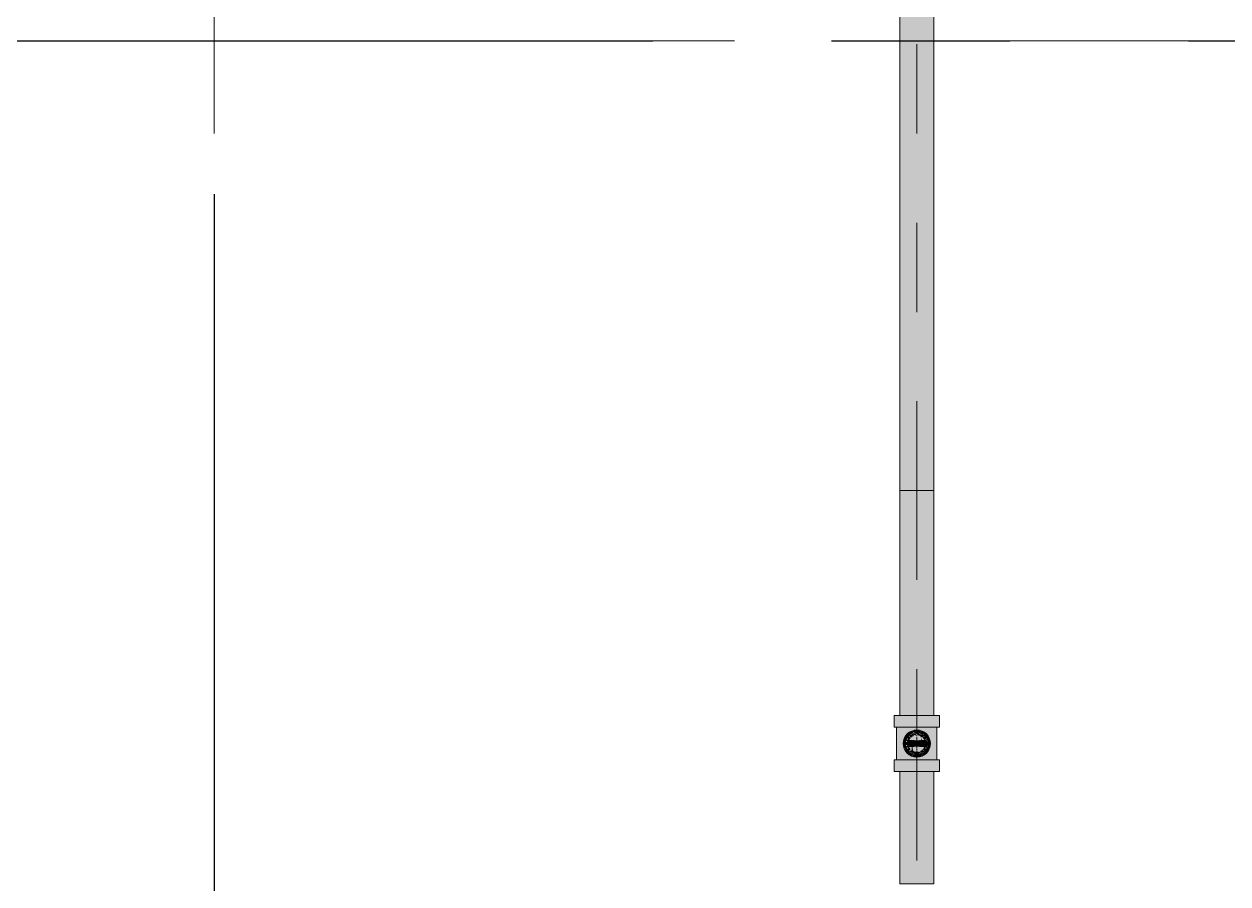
# Model space of a CAD drawing. Header units: millimetres. Extents: x -4000 to 187956, y -58990 to 162485.
# Drawn here: x 12662 to 14803, y 99951 to 101480 of the extents above; entities that cross this region are included whole.
import ezdxf

# ---------------------------------------------------------------- set-up
doc = ezdxf.new("R2010")
doc.units = ezdxf.units.MM
for name, pattern in [('Dash 1_16_', [317.5, 158.75, -158.75]), ('Grid Line', [2222.5, 1270, -317.5, 317.5, -317.5]), ('Grid Line 12_5mm', [2150, 1250, -300, 300, -300])]:
    doc.linetypes.add(name, pattern=pattern)
for name, color, linetype, lineweight in [('F-SPRN', 3, 'Continuous', 9), ('P-PIPE', 3, 'Continuous', 9), ('P-PIPE-CNTR', 3, 'Continuous', 9), ('S-GRID', 1, 'Continuous', 30)]:
    doc.layers.add(name, color=color, linetype=linetype, lineweight=lineweight)

# ---------------------------------------------------------------- blocks, each defined once
blk = doc.blocks.new('CMF2_NHAXUONG_A_rvt-1-FFS - TANG 1')
at = {"layer": 'S-GRID', "linetype": 'Grid Line 12_5mm', "lineweight": 9}
for p, q in [((13000, 161185.2), (13000, -16487.4)), ((13000, 161185.2), (13000, -16487.4)), ((-824.3, 101450), (183641.1, 101450))]:
    blk.add_line(p, q, dxfattribs=at)
blk = doc.blocks.new('Sprinkler_Up - DN20-V55-FFS - TANG 1')
at = {"layer": 'F-SPRN', "transparency": 33554534}
for points in [[(0, 21.2), (-6.9, 21.2), (-18, 13.1), (-22.2, 0), (-3.9, 0.7), (-1.7, 2.9), (-1.2, 3.5), (-0.6, 4), (0.6, 4), (1.2, 3.5), (1.7, 2.9), (4.6, 0), (22.2, 0), (18, 13.1), (6.9, 21.2)], [(0, 16.7), (-4.3, 16.1), (-11.8, 11.8), (-16.1, 4.3), (-16.1, -4.3), (-11.8, -11.8), (-8.3, -14.4), (0, -16.7), (4.3, -16.1), (11.8, -11.8), (16.1, -4.3), (16.1, 4.3), (11.8, 11.8), (8.3, 14.4)], [(0, 15.6), (-7.8, 13.5), (-11, 11), (-15.1, 4), (-15.1, -4), (-11, -11), (-7.8, -13.5), (0, -15.6), (7.8, -13.5), (13.5, -7.8), (15.1, -4), (15.1, 4), (13.5, 7.8), (7.8, 13.5)], [(-10.9, 5.4), (-14.5, 5.4), (-14.5, -5.5), (-10.9, -5.5)], [(-7.7, 5.4), (-10.9, 5.4), (-10.9, -5.5), (-7.7, -5.5)], [(-7.7, 5.4), (-7.7, -5.5), (0, -5.5), (0, 5.4)], [(2.9, 4.9), (-2.9, 4.9), (-5.7, 0), (5.7, 0)], [(0, 4.6), (-4.6, 0), (4.6, 0)], [(0, 2.6), (-1.3, 0), (1.8, 0)], [(7.7, 5.4), (0, 5.4), (0, -5.5), (7.7, -5.5)], [(7.7, 5.4), (7.7, -5.5), (10.9, -5.5), (10.9, 5.4)], [(10.9, 5.4), (10.9, -5.5), (14.5, -5.5), (14.5, 5.4)], [(13.5, 0), (3.9, -0.7), (1.7, -2.9), (1.2, -3.5), (0.6, -4), (-0.6, -4), (-1.2, -3.5), (-1.7, -2.9), (-4.6, 0), (-22.2, 0), (-18, -13.1), (-6.9, -21.2), (6.9, -21.2), (18, -13), (22.2, 0), (18, 0)], [(-5.7, 0), (-2.9, -4.9), (2.9, -4.9), (5.7, 0), (0, 0)], [(0, 0), (-4.6, 0), (0, -4.6), (4.6, 0)], [(1.3, 0), (-1.8, 0), (0, -2.6)]]:
    blk.add_hatch(color=1, dxfattribs=at).paths.add_polyline_path(points)
at = {"layer": 'F-SPRN', "color": 1}
for p, q in [((-11.5, 5.4), (-14.5, 5.4)), ((-14.5, 5.4), (-10.9, 5.4)), ((-14.5, 5.4), (-14.5, -5.5)), ((-11.5, 5.4), (-11.5, 4)), ((-11.5, 3), (-11.5, 0.2)), ((-10.9, 0.2), (-10.9, 3.6)), ((-10.8, 5.4), (-7.7, 5.4)), ((-8.1, 5.4), (-10.8, 5.4)), ((-8.1, 5.4), (-8.1, 2.8)), ((-8.1, 2.5), (-8.1, 0.4)), ((-7.7, 5.4), (-7.7, 2.7)), ((-7.7, 5.4), (-7.7, 2.7)), ((-7.7, 2.3), (-7.7, 0.5)), ((-7.7, 2.3), (-7.7, 0.5)), ((-6.9, 5.4), (-4.7, 5.4)), ((-5.8, 3.8), (-5.8, 2.2)), ((-2.1, 0), (-2.1, 0)), ((0, 2.1), (-0.1, 2.1)), ((2.1, 0), (2.1, 0.1)), ((4.7, 5.4), (6.9, 5.4)), ((5.8, 3.8), (5.8, 2.3)), ((7.7, 5.4), (10.8, 5.4)), ((7.7, 4), (7.7, 2.7)), ((7.7, 4), (7.7, 2.7)), ((10.8, 5.4), (8.1, 5.4)), ((8.1, 5.4), (8.1, 4.2)), ((10.9, 2.6), (10.9, 1.3)), ((11.5, 5.4), (14.5, 5.4)), ((14.5, 5.4), (11.5, 5.4)), ((14.5, 3.7), (14.5, 1.3)), ((14.5, 0), (14.5, -3.3)), ((-10.9, -5.5), (-14.5, -5.5)), ((-14.5, -5.5), (-11.5, -5.5)), ((-11.5, -0.2), (-11.5, -3)), ((-11.5, -4), (-11.5, -5.5)), ((-10.9, -3.6), (-10.9, -0.2)), ((-10.8, -5.5), (-8.1, -5.5)), ((-7.8, -5.5), (-10.8, -5.5)), ((-8.1, -0.4), (-8.1, -2.5)), ((-8.1, -2.8), (-8.1, -5.5)), ((-7.7, -0.5), (-7.7, -2.3)), ((-7.7, -0.5), (-7.7, -2.3)), ((-7.7, -2.7), (-7.7, -5.2)), ((-7.7, -2.7), (-7.7, -5.2)), ((-4.8, -5.5), (-6.5, -5.5)), ((-2.1, 0), (-2.1, -0.1)), ((0, -2.1), (0.1, -2.1)), ((0.5, -2), (0.6, -2)), ((0.6, -2), (0.6, -2)), ((2.1, 0), (2.1, 0)), ((6.8, -5.5), (4.8, -5.5)), ((5.8, -2.2), (5.8, -3.8)), ((7.7, -0.5), (7.7, -2.1)), ((7.7, -0.5), (7.7, -2.1)), ((7.7, -2.7), (7.7, -4.8)), ((7.7, -2.7), (7.7, -4.8)), ((8.1, -0.7), (8.1, -2.5)), ((8.1, -2.8), (8.1, -5.5)), ((8.1, -5.5), (10.8, -5.5)), ((10.8, -5.5), (8.1, -5.5)), ((10.9, -1.9), (10.9, -3.6)), ((14.5, -5.5), (11.3, -5.5)), ((11.5, -4), (11.5, -5.5)), ((11.5, -5.5), (14.5, -5.5)), ((14.5, -3.7), (14.5, -5.5))]:
    blk.add_line(p, q, dxfattribs=at)
at = {"layer": 'F-SPRN', "color": 1, "flags": 128}
for points in [[(-0.1, 2.1), (-0.1, 2.1), (-0.2, 2.1), (-0.3, 2.1), (-0.4, 2), (-0.5, 2), (-0.6, 2), (-0.6, 2), (-0.7, 2), (-0.8, 1.9), (-0.9, 1.9), (-0.9, 1.9), (-1, 1.8), (-1.1, 1.8), (-1.2, 1.7), (-1.2, 1.7), (-1.3, 1.6), (-1.4, 1.6), (-1.4, 1.5), (-1.5, 1.5), (-1.5, 1.4), (-1.6, 1.3), (-1.6, 1.3), (-1.7, 1.2), (-1.7, 1.1), (-1.8, 1.1), (-1.8, 1), (-1.9, 0.9), (-1.9, 0.8), (-1.9, 0.8), (-2, 0.7), (-2, 0.6), (-2, 0.5), (-2, 0.5), (-2, 0.4), (-2.1, 0.3), (-2.1, 0.2), (-2.1, 0.1), (-2.1, 0)], [(2.1, 0.3), (2, 0.4), (2, 0.5), (2, 0.6), (2, 0.7), (1.9, 0.7), (1.9, 0.8), (1.9, 0.9), (1.8, 1), (1.8, 1), (1.8, 1.1), (1.7, 1.2), (1.7, 1.2), (1.6, 1.3), (1.6, 1.4), (1.5, 1.4), (1.4, 1.5), (1.4, 1.5), (1.3, 1.6), (1.3, 1.7), (1.2, 1.7), (1.1, 1.7), (1.1, 1.8), (1, 1.8), (0.9, 1.9), (0.8, 1.9), (0.8, 1.9), (0.7, 2), (0.6, 2), (0.5, 2), (0.4, 2), (0.4, 2), (0.3, 2.1), (0.2, 2.1), (0.1, 2.1), (0, 2.1)], [(2.1, 0.1), (2.1, 0.2), (2.1, 0.2), (2.1, 0.3)], [(-2.1, -0.1), (-2.1, -0.2), (-2.1, -0.2), (-2.1, -0.3), (-2, -0.4), (-2, -0.5), (-2, -0.6), (-2, -0.7), (-1.9, -0.7), (-1.9, -0.8), (-1.9, -0.9), (-1.8, -1), (-1.8, -1), (-1.8, -1.1), (-1.7, -1.2), (-1.7, -1.2), (-1.6, -1.3), (-1.6, -1.4), (-1.5, -1.4), (-1.4, -1.5), (-1.4, -1.5), (-1.3, -1.6), (-1.3, -1.7), (-1.2, -1.7), (-1.1, -1.7), (-1.1, -1.8), (-1, -1.8), (-0.9, -1.9), (-0.8, -1.9), (-0.8, -1.9), (-0.7, -2), (-0.6, -2), (-0.5, -2), (-0.4, -2), (-0.4, -2), (-0.3, -2.1), (-0.2, -2.1), (-0.1, -2.1), (0, -2.1)], [(0.1, -2.1), (0.1, -2.1), (0.2, -2.1), (0.3, -2.1), (0.4, -2), (0.5, -2)], [(0.6, -2), (0.7, -2), (0.8, -1.9), (0.9, -1.9), (0.9, -1.9), (1, -1.8), (1.1, -1.8), (1.2, -1.7), (1.2, -1.7), (1.3, -1.6), (1.4, -1.6), (1.4, -1.5), (1.5, -1.5), (1.5, -1.4), (1.6, -1.3), (1.6, -1.3), (1.7, -1.2), (1.7, -1.1), (1.8, -1.1), (1.8, -1), (1.9, -0.9), (1.9, -0.8), (1.9, -0.8), (2, -0.7), (2, -0.6), (2, -0.5), (2, -0.5), (2, -0.4), (2.1, -0.3), (2.1, -0.2), (2.1, -0.1), (2.1, 0)]]:
    blk.add_lwpolyline(points, dxfattribs=at)
at = {"layer": 'F-SPRN', "color": 1}
for radius, start, end in [(22.2, 360, 180), (21.9, 99.348, 107.901), (21.9, 90.145, 98.8503), (21.9, 72.5583, 89.4624), (21.9, 165.6773, 179.2615), (21.9, 144.7698, 164.8151), (21.9, 126.6942, 143.2701), (16.7, 167.6802, 180), (16.7, 167.6802, 180), (16.7, 155.3879, 165), (16.7, 155.3879, 165), (15.6, 166.3382, 180), (15.6, 166.3382, 180), (15.6, 150.4354, 165), (15.6, 159.6139, 165), (16.7, 136.7213, 150), (16.7, 136.7213, 150), (15.6, 150.4354, 156.3845), (15.6, 138.4214, 150), (15.6, 138.4214, 150), (21.9, 108.2621, 125.7507), (16.7, 121.4181, 130.5751), (16.7, 121.4181, 130.5751), (15.6, 120, 133.2078), (15.6, 120, 133.2078), (16.7, 106.5995, 120), (16.7, 106.5995, 120), (15.6, 114.4363, 119.9813), (15.6, 114.4363, 119.9813), (4.63, 17.9592, 180), (4.63, 17.9592, 180), (16.7, 96.4143, 105), (16.7, 96.4143, 105), (3.81, 16.1605, 180), (15.6, 95.5762, 100.6843), (15.6, 95.5762, 100.6843), (2.56, 11.1677, 180), (2.56, 11.1677, 180), (2.04, 10.4703, 180), (16.7, 83.0684, 90), (16.7, 83.0684, 90), (15.6, 75, 87.64), (15.6, 75, 87.64), (15.6, 60.0187, 74.5481), (15.6, 60.0187, 74.5481), (16.7, 60, 75), (16.7, 60, 75), (21.9, 54.2493, 71.7379), (15.6, 53.795, 60), (15.6, 53.795, 60), (16.7, 49.4249, 58.5819), (16.7, 49.4249, 58.5819), (15.6, 32.5472, 41.5786), (15.6, 32.5472, 41.5786), (16.7, 30.069, 43.2787), (16.7, 30.069, 43.2787), (21.9, 36.7299, 53.3058), (15.6, 17.3339, 29.5646), (15.6, 17.3339, 29.5646), (16.7, 15.0307, 24.6121), (16.7, 15.0307, 24.6121), (15.6, 1.9082, 13.6618), (15.6, 1.9082, 13.6618), (16.7, 360, 12.3198), (16.7, 0, 12.3198), (21.9, 33.3752, 36), (21.9, 15.1849, 33.3752), (21.9, 0.7385, 14.3227), (22.2, 180, 360), (21.9, 180.7385, 194.3227), (21.9, 195.1849, 215.2302), (21.9, 216.7299, 233.3058), (16.7, 180, 192.3198), (16.7, 180, 192.3198), (16.7, 195, 204.6121), (16.7, 195, 204.6121), (15.6, 180, 193.6618), (15.6, 180, 193.6618), (15.6, 195, 200.3861), (15.6, 195, 209.5646), (16.7, 210, 223.2787), (16.7, 210, 223.2787), (15.6, 203.6155, 209.5646), (15.6, 210, 221.5786), (15.6, 210, 221.5786), (21.9, 234.2493, 251.7379), (16.7, 229.4249, 238.5819), (16.7, 229.4249, 238.5819), (15.6, 226.7922, 240), (15.6, 226.7922, 240), (16.7, 240, 255), (16.7, 240, 255), (15.6, 240.0187, 245.5637), (15.6, 240.0187, 245.5637), (21.9, 252.5583, 269.4624), (15.6, 247.5614, 254.5481), (15.6, 247.5614, 254.5481), (4.63, 197.9592, 270), (4.63, 197.9592, 270), (15.6, 255.573, 260.5892), (15.6, 255.573, 260.5892), (3.81, 196.1605, 223.8358), (2.56, 194.5599, 270), (2.56, 194.5599, 270), (3.81, 237.0577, 270), (2.04, 190.4703, 270), (16.7, 263.0684, 270), (16.7, 263.0684, 270), (2.04, 289.0192, 0), (2.56, 289.0192, 348.8278), (2.56, 289.0192, 348.8278), (4.63, 289.0192, 318.2703), (4.63, 289.0192, 318.2703), (15.6, 275.5762, 280.6843), (15.6, 275.5762, 280.6843), (16.7, 276.4143, 285), (16.7, 276.4143, 285), (21.9, 279.348, 287.901), (4.63, 335.7832, 0), (4.63, 335.7832, 360), (16.7, 286.5995, 300), (16.7, 286.5995, 300), (15.6, 294.4363, 299.9813), (15.6, 294.4363, 299.9813), (21.9, 288.2621, 305.7507), (15.6, 300.5262, 313.2078), (15.6, 300.5262, 313.2078), (16.7, 301.4181, 310.5751), (16.7, 301.4181, 310.5751), (15.6, 318.4214, 330), (15.6, 318.4214, 330), (16.7, 316.7213, 329.931), (16.7, 316.7213, 329.931), (21.9, 306.6942, 323.2701), (15.6, 330.9409, 345), (15.6, 330.9409, 336.3845), (15.6, 339.6139, 345), (15.6, 346.4265, 360), (15.6, 346.4265, 360), (16.7, 335.3879, 344.9693), (16.7, 335.3879, 344.9693), (16.7, 347.6802, 360), (16.7, 347.6802, 360), (21.9, 324, 326.6248), (21.9, 326.6248, 344.8151), (21.9, 345.6773, 359.2615), (21.9, 270.145, 278.8503)]:
    blk.add_arc((0, 0), radius, start, end, dxfattribs=at)
blk = doc.blocks.new('Steel_Transition_Threaded_HoaPhat - Standard-V57-FFS - TANG 1')
at = {"layer": 'P-PIPE', "lineweight": 13, "transparency": 33554534}
h = blk.add_hatch(color=1, dxfattribs=at)
h.paths.add_polyline_path([(14250, 100177.7), (14255.8, 100178.5), (14261.7, 100181.1), (14265.9, 100184.3), (14269.5, 100189), (14271.7, 100194.4), (14272.5, 100200.2), (14271.7, 100206.1), (14269.5, 100211.5), (14265.9, 100216.1), (14261.3, 100219.7), (14255.8, 100222), (14250, 100222.7), (14244.2, 100222), (14238.8, 100219.7), (14232, 100213.4), (14230.5, 100211.5), (14228.3, 100206.1), (14227.5, 100200.2), (14228.3, 100194.4), (14232, 100187.1), (14234.1, 100184.3), (14238.8, 100180.7), (14244.2, 100178.5)])
h.paths.add_polyline_path([(14250, 100180.1), (14244, 100181.1), (14240, 100182.8), (14235.8, 100186), (14232, 100191.7), (14230.6, 100195), (14229.9, 100200.2), (14232, 100208.8), (14232.6, 100210.3), (14235.8, 100214.4), (14240, 100217.6), (14244.8, 100219.6), (14250, 100220.3), (14255.2, 100219.6), (14260.1, 100217.6), (14264.2, 100214.4), (14267.4, 100210.3), (14269.4, 100205.4), (14270.1, 100200.2), (14269.4, 100195), (14267.4, 100190.2), (14264.2, 100186), (14256, 100181.1), (14255.2, 100180.8)])
for points in [[(14250, 100180.1), (14250, 100183.8), (14241.8, 100186), (14235.8, 100192), (14233.6, 100200.2), (14235.8, 100208.4), (14241.8, 100214.4), (14250, 100216.6), (14250, 100220.3), (14244.8, 100219.6), (14240, 100217.6), (14235.8, 100214.4), (14232, 100208.8), (14230.6, 100205.4), (14229.9, 100200.2), (14232, 100191.7), (14232.6, 100190.2), (14235.8, 100186), (14244, 100181.1), (14244.8, 100180.8)], [(14250, 100181.7), (14254.8, 100182.4), (14259.3, 100184.2), (14263.1, 100187.1), (14266, 100191), (14267.9, 100195.4), (14268.5, 100200.2), (14267.9, 100205), (14266, 100209.5), (14263.1, 100213.3), (14259.3, 100216.3), (14254.8, 100218.1), (14250, 100218.7), (14245.2, 100218.1), (14240.8, 100216.3), (14236.9, 100213.3), (14234, 100209.5), (14232, 100203.8), (14232, 100196.6), (14232.1, 100195.4), (14234, 100191), (14236.9, 100187.1), (14240.8, 100184.2), (14245.2, 100182.4)], [(14250, 100180.1), (14256, 100181.1), (14260.1, 100182.8), (14264.2, 100186), (14267.4, 100190.2), (14269.4, 100195), (14270.1, 100200.2), (14269.4, 100205.4), (14267.4, 100210.3), (14264.2, 100214.4), (14260.1, 100217.6), (14255.2, 100219.6), (14250, 100220.3), (14250, 100216.6), (14258.2, 100214.4), (14264.2, 100208.4), (14266.4, 100200.2), (14264.2, 100192), (14258.2, 100186), (14250, 100183.8), (14250, 100181.1)]]:
    blk.add_hatch(color=1, dxfattribs=at).paths.add_polyline_path(points)
at = {"layer": 'P-PIPE', "color": 20, "lineweight": 13}
for radius, start, end in [(22.5, 90, 270), (22.5, 120, 238.3985), (20.1, 128.8856, 148.1553), (18.5, 123.4976, 133.2041), (18.5, 123.4976, 133.2041), (20.1, 109.6859, 125.0043), (22.5, 90, 120), (18.5, 106.819, 120), (18.5, 106.819, 120), (16.4, 113.4045, 120), (16.4, 107.4657, 111.9681), (20.1, 100.9975, 105), (18.5, 91.4353, 103.2046), (18.5, 91.4353, 103.2046), (16.4, 96.2132, 103.9063), (20.1, 90.5246, 98.5089), (22.5, 30, 90), (22.5, 270, 90), (18.5, 78.0986, 90), (18.5, 78.0986, 90), (20.1, 75.0607, 87.9279), (16.4, 70.3629, 75), (18.5, 60, 75), (18.5, 60, 75), (20.1, 54.9957, 75), (16.4, 60, 66.5955), (18.5, 46.7959, 56.5024), (18.5, 46.7959, 56.5024), (20.1, 31.8447, 51.1144), (20.1, 166.0499, 193.9501), (20.1, 154.6137, 162.7449), (20.1, 197.2551, 205.3863), (18.5, 172.0754, 187.9246), (18.5, 172.0754, 187.9246), (20.1, 150, 154.5924), (18.5, 157.6232, 165), (18.5, 157.6232, 165), (18.5, 195, 202.3768), (18.5, 195, 202.3768), (16.4, 173.5463, 180), (16.4, 180.4971, 188.0319), (18.5, 136.4297, 150), (18.5, 136.4297, 150), (16.4, 158.0319, 162.8691), (16.4, 50.4733, 56.6389), (16.4, 30, 36.4537), (18.5, 30, 43.5703), (18.5, 30, 43.5703), (16.4, 338.0319, 343.506), (22.5, 315, 30), (16.4, 4.8393, 11.4533), (16.4, 348.5467, 358.9063), (18.5, 15, 22.3768), (18.5, 15, 22.3768), (18.5, 337.6232, 345), (18.5, 337.6232, 345), (20.1, 17.2551, 30), (20.1, 330, 342.7449), (18.5, 346.5939, 13.4061), (18.5, 346.5939, 13.4061), (20.1, 346.0499, 13.9501), (20.1, 205.4076, 210), (20.1, 211.8447, 231.1144), (18.5, 210, 223.5703), (18.5, 210, 223.5703), (16.4, 210.6635, 218.0319), (18.5, 226.7959, 236.5024), (18.5, 226.7959, 236.5024), (22.5, 238.3985, 240), (20.1, 234.9957, 250.3141), (22.5, 240, 270), (16.4, 230.4733, 236.6389), (18.5, 240, 255), (18.5, 240, 255), (16.4, 246.9681, 252.9388), (20.1, 252.6745, 255), (20.1, 255.0607, 267.9279), (18.5, 258.0986, 270), (18.5, 258.0986, 270), (16.4, 264.1652, 270), (22.5, 270, 300), (20.1, 270.5246, 278.5089), (18.5, 271.4353, 283.2046), (18.5, 271.4353, 283.2046), (16.4, 276.2132, 284.6042), (20.1, 280.9975, 287.3255), (16.4, 287.4657, 291.9681), (18.5, 286.819, 300), (18.5, 286.819, 300), (20.1, 289.6859, 305.0043), (16.4, 295.1607, 300), (16.4, 301.0738, 308.0319), (18.5, 303.4976, 313.2041), (18.5, 303.4976, 313.2041), (22.5, 300, 301.6015), (22.5, 301.6015, 315), (20.1, 308.8856, 328.1553), (16.4, 323.5463, 330), (18.5, 316.4297, 330), (18.5, 316.4297, 330)]:
    blk.add_arc((14250, 100200.2), radius, start, end, dxfattribs=at)

msp = doc.modelspace()

# ---------------------------------------------------------------- block references
at = {"lineweight": 5}
msp.add_blockref('CMF2_NHAXUONG_A_rvt-1-FFS - TANG 1', (0, 0), dxfattribs=at)

# ---------------------------------------------------------------- next in the draw order: hatches: boundary and pattern name
at = {"layer": 'P-PIPE', "transparency": 33554534}
for points in [[(14242.2, 100650.3), (14250, 100650.3), (14250, 102650.6), (14219.8, 102650.6), (14220.9, 100650.3), (14234.9, 100650.3)], [(14257.8, 100650.3), (14280.2, 100650.3), (14279.1, 102650.6), (14250, 102650.6), (14250, 100650.3)], [(14223.9, 100249.9), (14250, 100249.9), (14250, 100650.3), (14219.8, 100650.3), (14220.9, 100249.9)], [(14250, 100249.9), (14280.2, 100249.9), (14279.1, 100650.3), (14250, 100650.3), (14250, 100254.1)], [(14232, 100229.2), (14250, 100229.2), (14250, 100249.9), (14209.8, 100249.9), (14209.8, 100229.2), (14229.9, 100229.2)], [(14290.2, 100229.2), (14290.2, 100249.9), (14250, 100249.9), (14250, 100229.2), (14288.9, 100229.2)], [(14218.9, 100171.4), (14250, 100171.4), (14250, 100179.1), (14241.4, 100181.1), (14236.3, 100184.1), (14231.7, 100189.6), (14229.2, 100196.5), (14229.2, 100204), (14232, 100211.2), (14236.4, 100216.4), (14242.6, 100220.1), (14250, 100221.4), (14250, 100229.2), (14214.1, 100229.2), (14214.1, 100171.4), (14215.3, 100171.4)], [(14250, 100176.1), (14256.2, 100176.9), (14264.4, 100181.1), (14267.1, 100183.2), (14270.9, 100188.2), (14273.3, 100194), (14274.1, 100200.2), (14273.3, 100206.5), (14270.9, 100212.3), (14267.1, 100217.3), (14262.1, 100221.1), (14256.2, 100223.5), (14250, 100224.3), (14243.8, 100223.5), (14237.9, 100221.1), (14232, 100216), (14229.1, 100212.3), (14226.7, 100206.5), (14225.9, 100200.2), (14226.7, 100194), (14229.1, 100188.2), (14235.6, 100181.1), (14237.9, 100179.3), (14243.8, 100176.9)], [(14241.7, 100185.8), (14242.8, 100187.7), (14241.7, 100191.9), (14242.8, 100196.1), (14245.8, 100199.1), (14257.2, 100204.4), (14258.4, 100208.6), (14257.2, 100212.8), (14255.9, 100214.5), (14250, 100216.9), (14241.7, 100214.7), (14235.5, 100208.6), (14233.3, 100200.2), (14235.5, 100191.9), (14238.2, 100188.4)], [(14250, 100183.5), (14258.4, 100185.8), (14261.8, 100188.4), (14266.1, 100195.9), (14266.1, 100204.6), (14261.8, 100212), (14258.4, 100214.7), (14250, 100216.9), (14245.7, 100216.4), (14238.2, 100212), (14233.9, 100204.6), (14233.9, 100195.9), (14238.2, 100188.4), (14241.7, 100185.8)], [(14281.1, 100171.4), (14285.9, 100171.4), (14285.9, 100229.2), (14250, 100229.2), (14250, 100221.4), (14257.4, 100220.1), (14263.7, 100216.4), (14268.3, 100210.9), (14270.8, 100204), (14270.8, 100196.5), (14268.3, 100189.6), (14263.7, 100184.1), (14257.4, 100180.4), (14250, 100179.1), (14250, 100171.4), (14275.4, 100171.4)], [(14211.1, 100150.8), (14250, 100150.8), (14250, 100171.4), (14209.8, 100171.4), (14209.8, 100150.8)], [(14290.2, 100150.8), (14290.2, 100171.4), (14250, 100171.4), (14250, 100150.8), (14288.9, 100150.8)], [(14220.9, 99950.5), (14250, 99950.5), (14250, 100150.8), (14219.8, 100150.8), (14219.8, 99950.5)], [(14250, 99950.5), (14280.2, 99950.5), (14279.1, 100150.8), (14250, 100150.8), (14250, 100035.1)]]:
    msp.add_hatch(color=1, dxfattribs=at).paths.add_polyline_path(points)

# ---------------------------------------------------------------- next in the draw order: linework, layer by layer
at = {"layer": 'P-PIPE', "color": 20, "lineweight": 13}
for p, q in [((14219.8, 102650.6), (14219.8, 100650.3)), ((14280.2, 100650.3), (14280.2, 102650.6)), ((14219.8, 100650.3), (14280.2, 100650.3)), ((14219.8, 100650.3), (14219.8, 100249.9)), ((14280.2, 100650.3), (14219.8, 100650.3)), ((14280.2, 100249.9), (14280.2, 100650.3)), ((14209.8, 100249.9), (14209.8, 100229.2)), ((14215.2, 100249.9), (14209.8, 100249.9)), ((14250, 100249.9), (14209.8, 100249.9)), ((14219.6, 100249.9), (14215.2, 100249.9)), ((14219.8, 100249.9), (14220.9, 100249.9)), ((14221.4, 100249.9), (14278.6, 100249.9)), ((14250, 100249.9), (14221.5, 100249.9)), ((14278.5, 100249.9), (14250, 100249.9)), ((14290.2, 100249.9), (14250, 100249.9)), ((14279.1, 100249.9), (14280.2, 100249.9)), ((14290.2, 100249.9), (14280.4, 100249.9)), ((14290.2, 100229.2), (14290.2, 100249.9)), ((14209.8, 100229.2), (14213.9, 100229.2)), ((14209.8, 100229.2), (14250, 100229.2)), ((14214.1, 100229.2), (14214.1, 100171.4)), ((14215.3, 100229.2), (14231.9, 100229.2)), ((14232, 100229.2), (14215.3, 100229.2)), ((14239.5, 100229.2), (14215.3, 100229.2)), ((14232, 100229.2), (14239.6, 100229.2)), ((14232.1, 100229.2), (14232, 100229.2)), ((14239.5, 100229.2), (14232.1, 100229.2)), ((14240.7, 100229.2), (14250, 100229.2)), ((14250, 100229.2), (14240.7, 100229.2)), ((14250, 100229.2), (14240.7, 100229.2)), ((14250, 100229.2), (14259.3, 100229.2)), ((14250, 100229.2), (14290.2, 100229.2)), ((14259.3, 100229.2), (14250, 100229.2)), ((14259.3, 100229.2), (14250, 100229.2)), ((14260.4, 100229.2), (14284.7, 100229.2)), ((14284.7, 100229.2), (14260.5, 100229.2)), ((14284.7, 100229.2), (14260.5, 100229.2)), ((14285.9, 100171.4), (14285.9, 100229.2)), ((14286.1, 100229.2), (14290.2, 100229.2)), ((14209.8, 100171.4), (14209.8, 100150.8)), ((14213.9, 100171.4), (14209.8, 100171.4)), ((14250, 100171.4), (14209.8, 100171.4)), ((14239.6, 100171.4), (14215.3, 100171.4)), ((14215.3, 100171.4), (14239.5, 100171.4)), ((14215.3, 100171.4), (14232.1, 100171.4)), ((14232.1, 100171.4), (14239.5, 100171.4)), ((14250, 100171.4), (14240.7, 100171.4)), ((14240.7, 100171.4), (14250, 100171.4)), ((14240.7, 100171.4), (14250, 100171.4)), ((14259.3, 100171.4), (14250, 100171.4)), ((14290.2, 100171.4), (14250, 100171.4)), ((14250, 100171.4), (14259.3, 100171.4)), ((14250, 100171.4), (14259.3, 100171.4)), ((14284.7, 100171.4), (14260.4, 100171.4)), ((14260.5, 100171.4), (14284.7, 100171.4)), ((14260.5, 100171.4), (14275.4, 100171.4)), ((14275.4, 100171.4), (14284.7, 100171.4)), ((14290.2, 100171.4), (14286.1, 100171.4)), ((14290.2, 100150.8), (14290.2, 100171.4)), ((14209.8, 100150.8), (14215.2, 100150.8)), ((14209.8, 100150.8), (14250, 100150.8)), ((14215.2, 100150.8), (14219.6, 100150.8)), ((14219.8, 100150.8), (14219.8, 99950.5)), ((14220.9, 100150.8), (14219.8, 100150.8)), ((14278.6, 100150.8), (14221.4, 100150.8)), ((14221.5, 100150.8), (14250, 100150.8)), ((14250, 100150.8), (14278.5, 100150.8)), ((14250, 100150.8), (14290.2, 100150.8)), ((14280.2, 100150.8), (14279.1, 100150.8)), ((14280.2, 99950.5), (14280.2, 100150.8)), ((14280.4, 100150.8), (14288.9, 100150.8)), ((14288.9, 100150.8), (14290.2, 100150.8)), ((14219.8, 99950.5), (14223.2, 99950.5)), ((14223.9, 99950.5), (14276.1, 99950.5)), ((14276.8, 99950.5), (14280.2, 99950.5))]:
    msp.add_line(p, q, dxfattribs=at)
for radius, start, end in [(24.1, 90, 270), (24.1, 135, 165), (24.1, 90, 135), (21.1, 137.2293, 141.8404), (21.1, 126.9789, 135), (21.1, 111.9789, 125.8689), (21.1, 99.731, 105), (21.1, 90, 96.9789), (24.1, 30, 90), (24.1, 270, 90), (21.1, 75, 87.7707), (21.1, 62.2293, 71.1321), (21.1, 54.1311, 60), (21.1, 38.1596, 53.0211), (24.1, 165, 210), (21.1, 171.9789, 177.9758), (21.1, 182.0242, 186.9789), (21.1, 165.7378, 171.9292), (21.1, 189.3488, 194.2622), (21.1, 156.9789, 165), (21.1, 195, 201.9789), (21.1, 148.6997, 150), (21.1, 141.9789, 146.1637), (21.1, 33.8363, 38.0211), (21.1, 25.3987, 30), (21.1, 15, 23.0211), (21.1, 338.0211, 345), (21.1, 345.7378, 357.9758), (21.1, 2.2548, 12.7707), (24.1, 330, 30), (24.1, 210, 225), (21.1, 205.3987, 210), (21.1, 210, 211.3003), (24.1, 225, 255), (21.1, 218.1596, 231.9789), (21.1, 234.4236, 245.5764), (24.1, 255, 270), (21.1, 255, 260.6512), (21.1, 264.9275, 270), (21.1, 270, 278.0211), (24.1, 270, 300), (21.1, 279.731, 285), (21.1, 288.8679, 293.0211), (21.1, 300, 305.8689), (24.1, 300, 330), (21.1, 308.0211, 321.8404), (21.1, 330, 334.6013)]:
    msp.add_arc((14250, 100200.2), radius, start, end, dxfattribs=at)
at = {"layer": 'P-PIPE', "color": 1}
for centre, radius, start, end in [((14250, 100208.6), 8.35, 69.0027, 79.2369), ((14250, 100208.6), 8.35, 46.6998, 57.8461), ((14250, 100200.2), 16.7, 51.8726, 57.203), ((14250, 100200.2), 16.7, 184.3093, 189.8892), ((14250, 100200.2), 16.7, 157.2636, 163.0625), ((14250, 100200.2), 16.7, 151.8007, 156.686), ((14250, 100200.2), 16.7, 203.314, 211.0974), ((14250, 100200.2), 16.7, 128.1274, 133.9683), ((14250, 100191.9), 8.35, 163.9639, 181.6717), ((14250, 100191.9), 8.35, 130.852, 150), ((14250, 100191.9), 8.35, 100.6842, 125.5287), ((14250, 100191.9), 8.35, 90, 100.6842), ((14250, 100208.6), 8.35, 270, 280.6842), ((14250, 100208.6), 8.35, 316.3183, 330), ((14250, 100208.6), 8.35, 20.1285, 29.0413), ((14250, 100208.6), 8.35, 352.2824, 1.5407), ((14250, 100200.2), 16.7, 32.3031, 46.0317), ((14250, 100200.2), 16.7, 337.579, 344.2722), ((14250, 100200.2), 16.7, 10.2154, 15.2487), ((14250, 100200.2), 16.7, 344.7513, 349.7846), ((14250, 100200.2), 16.7, 2.797, 9.8892), ((14250, 100200.2), 16.7, 350.1108, 357.203), ((14250, 100200.2), 16.7, 231.8726, 237.203), ((14250, 100191.9), 8.35, 186.3648, 209.0413), ((14250, 100200.2), 16.7, 246.8976, 252.7976), ((14250, 100200.2), 16.7, 256.077, 273.5288), ((14250, 100191.9), 8.35, 249.0027, 259.2369), ((14250, 100200.2), 16.7, 280.3273, 284.6882), ((14250, 100200.2), 16.7, 313.9683, 320.6908)]:
    msp.add_arc(centre, radius, start, end, dxfattribs=at)
at = {"layer": 'P-PIPE-CNTR', "color": 1, "linetype": 'Dash 1_16_'}
for p, q in [((14250, 100650.3), (14250, 102650.6)), ((14250, 100650.3), (14250, 102650.6)), ((14250, 100650.3), (14250, 100249.9)), ((14250, 100650.3), (14250, 100249.9)), ((14250, 100222.7), (14250, 100225.2)), ((14250, 100221.4), (14250, 100222.7)), ((14250, 100218.7), (14250, 100220.3)), ((14250, 100216.9), (14250, 100218.1)), ((14250, 100213.8), (14250, 100215.3)), ((14225, 100200.2), (14227.5, 100200.2)), ((14227.8, 100200.2), (14231.5, 100200.2)), ((14232, 100200.2), (14233.3, 100200.2)), ((14236.5, 100200.2), (14242.3, 100200.2)), ((14245.4, 100200.2), (14247.6, 100200.2)), ((14248.7, 100200.2), (14250, 100200.2)), ((14250, 100210), (14250, 100212.2)), ((14250, 100205.7), (14250, 100209.2)), ((14250, 100202.8), (14250, 100204.4)), ((14250, 100200.2), (14250, 100202.3)), ((14250, 100198.2), (14250, 100200.2)), ((14250, 100200.2), (14251.3, 100200.2)), ((14250, 100196), (14250, 100197.7)), ((14250, 100191.2), (14250, 100194.8)), ((14251.8, 100200.2), (14254.6, 100200.2)), ((14255.7, 100200.2), (14263.1, 100200.2)), ((14266.7, 100200.2), (14268.5, 100200.2)), ((14268.5, 100200.2), (14272.2, 100200.2)), ((14272.5, 100200.2), (14275, 100200.2)), ((14250, 100187.7), (14250, 100190.5)), ((14250, 100185.1), (14250, 100186.7)), ((14250, 100177.7), (14250, 100179.1)), ((14250, 100175.2), (14250, 100177.7)), ((14250, 100150.8), (14250, 99950.5)), ((14250, 100150.8), (14250, 99950.5))]:
    msp.add_line(p, q, dxfattribs=at)
at = {"layer": 'P-PIPE-CNTR', "color": 20, "lineweight": 13}
for p, q in [((14250, 100224.3), (14250, 100249.9)), ((14250, 100221.4), (14250, 100222.7)), ((14250, 100218.7), (14250, 100220.3)), ((14250, 100216.9), (14250, 100218.1)), ((14250, 100213.8), (14250, 100215.3)), ((14250, 100210), (14250, 100212.2)), ((14250, 100206.7), (14250, 100209.2)), ((14250, 100202.8), (14250, 100204.4)), ((14250, 100200.2), (14250, 100202.3)), ((14250, 100198.2), (14250, 100200.2)), ((14250, 100196), (14250, 100197.7)), ((14250, 100191.4), (14250, 100194.8)), ((14250, 100187.7), (14250, 100190.5)), ((14250, 100185.1), (14250, 100186.7)), ((14250, 100177.7), (14250, 100179.1)), ((14250, 100176.1), (14250, 100177.7)), ((14250, 100150.8), (14250, 100176.1))]:
    msp.add_line(p, q, dxfattribs=at)
at = {"layer": 'S-GRID', "linetype": 'Grid Line'}
for p, q in [((13000, 161185.2), (13000, -16487.4)), ((-824.3, 101450), (183641.1, 101450))]:
    msp.add_line(p, q, dxfattribs=at)

# ---------------------------------------------------------------- next in the draw order: block references
at = {"layer": 'F-SPRN', "color": 1, "rotation": 180}
msp.add_blockref('Sprinkler_Up - DN20-V55-FFS - TANG 1', (14250, 100200.2), dxfattribs=at)
at = {"layer": 'P-PIPE', "color": 20, "lineweight": 13}
msp.add_blockref('Steel_Transition_Threaded_HoaPhat - Standard-V57-FFS - TANG 1', (0, 0), dxfattribs=at)

doc.saveas('drawing.dxf')
